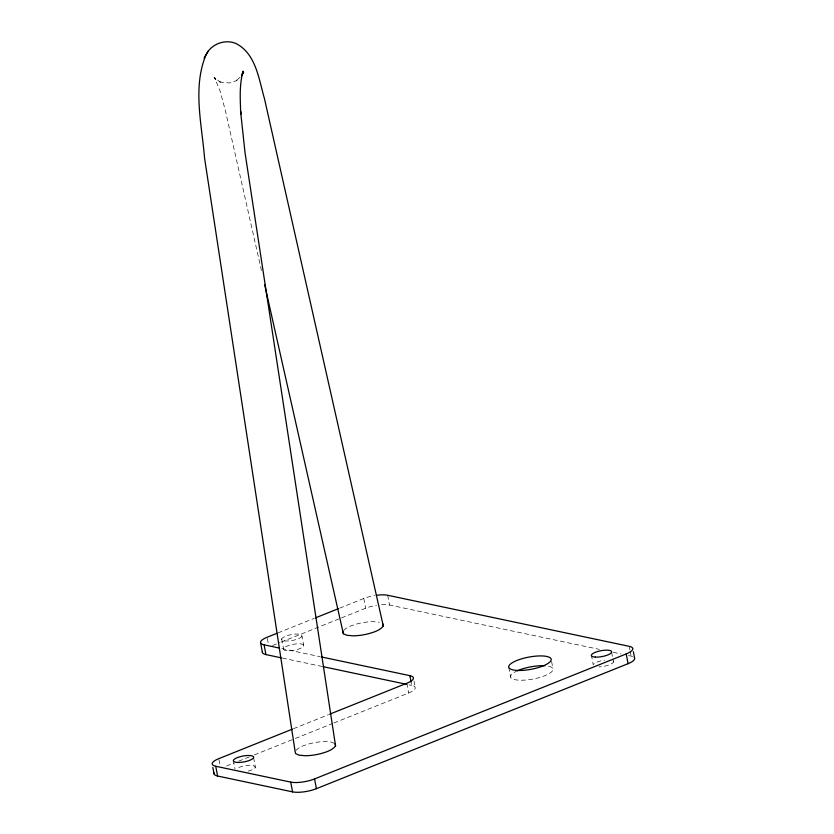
<?xml version="1.0" encoding="UTF-8"?>
<svg xmlns="http://www.w3.org/2000/svg" width="834" height="834" viewBox="0 0 834 834"><rect width="100%" height="100%" fill="white"/><g stroke="black" fill="none" stroke-linecap="round" stroke-linejoin="round"><path stroke-width="0.63" stroke-dasharray="4.17 3.13" d="M240.056 77.301L235.324 81.2L237.065 80.491L229.798 82.931L222.167 82.483L218.299 81.065L220.468 82.285L214.046 77.228L216.621 80.773L214.526 77.604L220.249 91.5L225.472 110.995L261.542 270.935M343.671 630.546C347.173 626.563 352.751 625.239 357.661 623.738A20.391 5.859 -10.6 0 1 373.278 621.653L379.282 622.206M295.934 750.454C299.448 746.461 305.015 745.137 309.935 743.647A20.391 5.859 -10.6 0 1 325.552 741.562L331.546 742.114L333.881 743.146M278.003 632.881L314.272 618.338M339.657 608.153L363.843 598.458A17.264 4.962 -10.6 0 1 374.643 595.549M272.572 645.547L279.828 642.639M281.037 642.149L340.282 618.39M341.492 617.911L365.667 608.205A17.264 4.962 -10.6 0 1 376.468 605.307M293.516 728.697L328.481 714.675M226.629 766.008L233.864 763.11M238.68 761.171L249.533 756.824M254.36 754.885L294.141 738.934M295.351 738.455L332.724 723.464M333.923 722.974L408.67 693.002A17.264 4.962 -10.6 0 0 411.694 685.412L411.235 682.973M381.628 604.692A17.264 4.962 -10.6 0 1 389.509 605.025L599.292 649.373M613.282 652.334L620.903 653.95M628.534 655.555L631.077 656.097A17.264 4.962 -10.6 0 1 632.745 656.587M281.84 648.591L319.87 656.629M282.403 658.078L321.695 666.376M409.16 684.87L411.694 685.412M248.157 771.137A10.362 2.982 -10.6 0 0 255.433 767.363L253.38 765.487A10.362 2.982 -10.6 0 0 236.543 768.677M629.253 646.34L629.941 649.999M630.17 651.218L631.077 656.097M611.624 652.292L613.449 662.04M591.389 654.992L593.224 664.75A10.362 2.982 -10.6 0 1 604.619 660.174M551.608 661.508L552.973 668.826M508.792 667.336L510.617 677.083M413.987 680.992L415.207 687.497M406.846 683.244L408.67 693.002M387.685 595.268L389.509 605.025M363.843 598.458L365.667 608.205M301.96 636.186A10.362 2.982 -10.6 0 1 285.666 641.002A10.362 2.982 -10.6 0 1 287.886 635.425A10.362 2.982 -10.6 0 1 301.96 636.186L303.784 645.933A10.362 2.982 -10.6 0 1 287.501 650.749A10.362 2.982 -10.6 0 1 289.721 645.172A10.362 2.982 -10.6 0 1 303.784 645.933M281.725 638.886L283.55 648.644M267.349 638.469L268.485 644.557M253.609 757.616L255.433 767.363M233.374 760.316L234.969 768.854M218.977 759.753L219.988 765.174M548.595 666.22A21.58 6.203 -10.6 0 1 545.811 675.29A21.58 6.203 -10.6 0 1 516.715 679.971A21.58 6.203 -10.6 0 1 515.944 671.474M613.126 660.872A10.362 2.982 -10.6 0 1 609.988 664.552A10.362 2.982 -10.6 0 1 599.052 666.877"/><path stroke-width="1.25" d="M206.113 54.637C192.414 87.028 201.87 124.339 204.57 158.158L295.1 751.351L295.622 753.634L299.114 755.177L305.108 755.729A20.391 5.859 -10.6 0 0 320.725 753.644C326.052 752.08 332.015 750.527 335.56 745.94L245.04 152.768L240.578 111.308L240.745 114.3C240.338 99.965 239.035 85.131 243.163 71.182L241.943 74.935L243.591 72.162L241.474 75.758M206.248 54.46C211.283 44.004 225.138 38.896 235.803 43.451C255.996 53.522 258.821 79.261 264.461 98.662L383.306 626.032C379.772 630.619 373.799 632.162 368.482 633.736A20.391 5.859 -10.6 0 1 352.865 635.831L346.861 635.268L343.358 633.725L342.837 631.442M204.069 58.109L208.375 50.864M276.794 633.371L267.12 637.249A17.264 4.962 -10.6 0 0 264.097 644.838L265.921 654.586L281.131 657.807M315.481 617.848L338.458 608.632M292.317 729.177L218.769 758.669A17.264 4.962 -10.6 0 0 215.756 766.258L217.58 776.016L292.546 791.873A17.264 4.962 -10.6 0 0 316.388 788.683L628.054 663.687A17.264 4.962 -10.6 0 0 634.361 657.713M329.691 714.185L406.846 683.244A17.264 4.962 -10.6 0 0 409.869 675.655L321.142 656.9M215.756 766.258L290.722 782.115A17.264 4.962 -10.6 0 0 314.564 778.925L626.23 653.929A17.264 4.962 -10.6 0 0 629.253 646.34L387.685 595.268A17.264 4.962 -10.6 0 0 376.395 595.288M264.097 644.838L279.307 648.049M322.966 666.647L406.627 684.339M382.775 623.749L383.306 626.032M335.039 743.657L335.56 745.94M264.68 284.821L343.358 633.725M633.371 651.677L634.591 658.182M626.23 653.929L628.054 663.687M409.869 675.655L411.089 682.16M314.564 778.925L316.388 788.683M290.722 782.115L292.546 791.873M260.594 642.753L262.418 652.511M212.847 767.436L214.067 773.931M265.921 654.586A17.264 4.962 -10.6 0 1 262.366 652M217.58 776.016A17.264 4.962 -10.6 0 1 214.15 772.878M516.84 671.047A21.58 6.203 -10.6 0 1 544.894 665.751M517.122 670.421A21.58 6.203 -10.6 0 0 551.055 660.382A21.58 6.203 -10.6 0 0 521.75 658.797A21.58 6.203 -10.6 0 0 517.122 670.421M237.325 762.432A10.362 2.982 -10.6 0 0 253.609 757.616A10.362 2.982 -10.6 0 0 239.546 756.855A10.362 2.982 -10.6 0 0 237.325 762.432M595.34 657.109A10.362 2.982 -10.6 0 0 611.624 652.292A10.362 2.982 -10.6 0 0 597.561 651.531A10.362 2.982 -10.6 0 0 595.34 657.109"/></g></svg>
